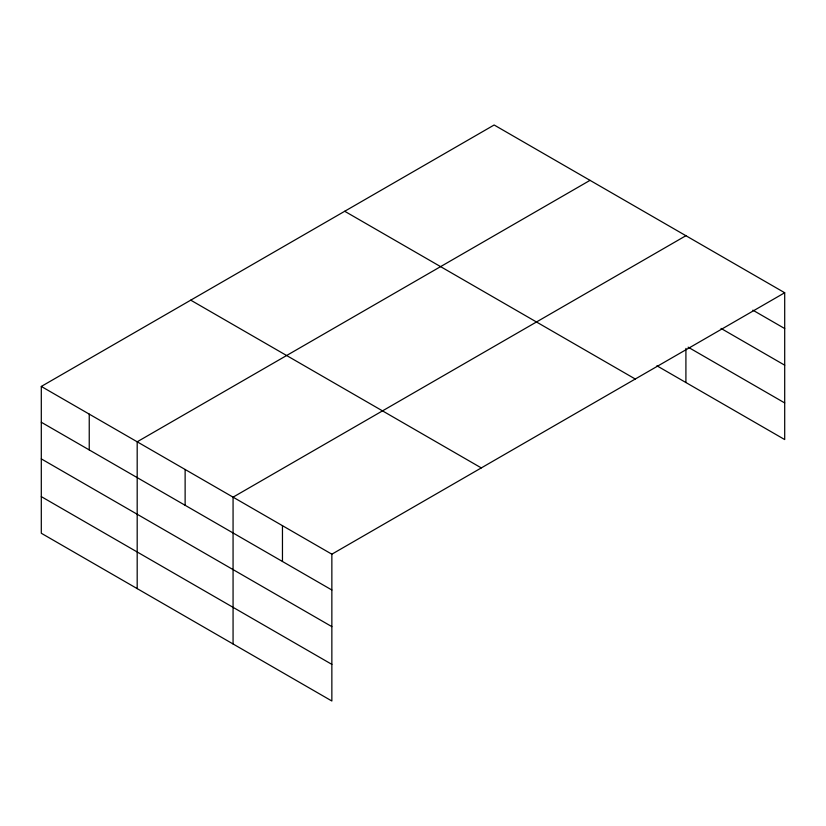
<?xml version="1.0" encoding="UTF-8"?>
<svg xmlns="http://www.w3.org/2000/svg" width="826" height="826" viewBox="0 0 826 826"><rect width="100%" height="100%" fill="white"/><g stroke="black" fill="none" stroke-linecap="round" stroke-linejoin="round"><path stroke-width="1.24" d="M784.7 292.745L494.144 124.994L41.3 386.444L41.3 533.255L331.856 701.006L331.856 554.194L784.7 292.745L784.7 439.556L656.918 365.794M590.032 180.347L137.188 441.796L137.188 588.618M685.91 235.709L233.066 497.159L233.066 643.97M752.868 310.173L784.7 328.552M721.036 328.428L784.7 365.185M688.11 347.157L784.7 402.933M344.71 211.27L635.266 379.02M190.734 300.158L481.29 467.908M41.3 386.444L331.856 554.194M41.3 422.251L331.856 590.001M41.3 458.884L331.856 626.635M41.3 496.622L331.856 664.372M685.91 348.417L685.91 382.521M282.461 525.677L282.461 561.484M185.127 469.478L185.127 505.285M89.239 414.115L89.239 449.933"/></g></svg>
